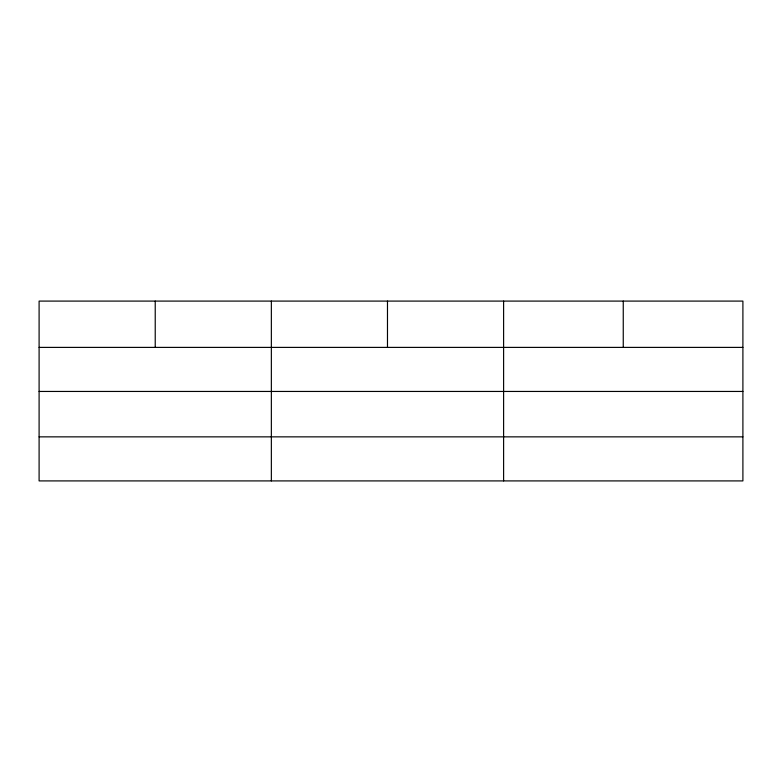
<?xml version="1.0" encoding="UTF-8"?>
<svg xmlns="http://www.w3.org/2000/svg" width="782" height="782" viewBox="0 0 782 782"><rect width="100%" height="100%" fill="white"/><g stroke="black" fill="none" stroke-linecap="round" stroke-linejoin="round"><path stroke-width="1.17" d="M742.9 391.45L742.9 301.09L39.1 301.09L39.1 480.91L742.9 480.91L742.9 391.45L39.1 391.45M39.1 347.394L742.9 347.394M39.1 436.855L742.9 436.855M623.254 301.09L623.254 347.394M503.608 301.09L503.608 480.91M387.481 301.09L387.481 347.394M271.354 301.09L271.354 480.91M155.227 301.09L155.227 347.394"/></g></svg>
